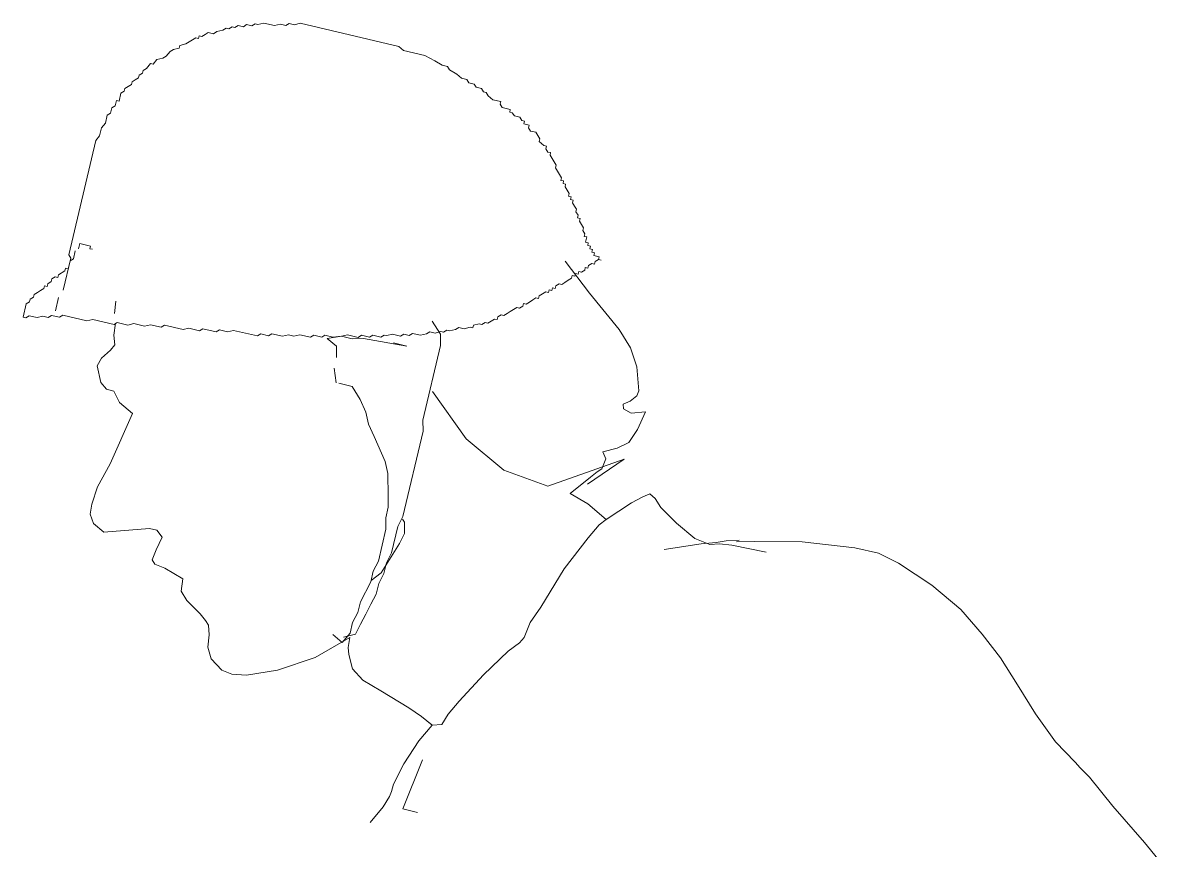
# Model space of a CAD drawing. Header units: millimetres. Extents: x -346728 to 1320345, y -537202 to -385966.
# Drawn here: x 1004233 to 1005127, y -522175 to -521535 of the extents above; entities that cross this region are included whole.
import ezdxf

# ---------------------------------------------------------------- set-up
doc = ezdxf.new("R2010")
doc.units = ezdxf.units.MM
doc.header["$LTSCALE"] = 100
doc.layers.add('5', color=5, linetype='Continuous', lineweight=15)

msp = doc.modelspace()

# ---------------------------------------------------------------- linework, layer by layer
at = {"layer": '5'}
for p, q in [((1004373.88, -521543.49, -1870.32), (1004376.42, -521541.92, -1870.32)), ((1004376.42, -521541.92, -1870.32), (1004380.54, -521542.89, -1870.32)), ((1004380.54, -521542.89, -1870.32), (1004383.09, -521541.32, -1870.32)), ((1004383.09, -521541.32, -1870.32), (1004387.7, -521540.23, -1870.32)), ((1004387.7, -521540.23, -1870.32), (1004390.25, -521538.66, -1870.32)), ((1004390.25, -521538.66, -1870.32), (1004392.31, -521539.15, -1870.32)), ((1004392.31, -521539.15, -1870.32), (1004394.85, -521537.57, -1870.32)), ((1004394.85, -521537.57, -1870.32), (1004396.91, -521538.06, -1870.32)), ((1004396.91, -521538.06, -1870.32), (1004399.46, -521536.49, -1870.32)), ((1004399.46, -521536.49, -1870.32), (1004403.58, -521537.46, -1870.32)), ((1004403.58, -521537.46, -1870.32), (1004406.13, -521535.89, -1870.32)), ((1004406.13, -521535.89, -1870.32), (1004410.25, -521536.86, -1870.32)), ((1004410.25, -521536.86, -1870.32), (1004412.8, -521535.29, -1870.32)), ((1004412.8, -521535.29, -1870.32), (1004414.86, -521535.78, -1870.32)), ((1004414.86, -521535.78, -1870.32), (1004419.47, -521534.69, -1870.32)), ((1004419.47, -521534.69, -1870.32), (1004427.71, -521536.64, -1870.32)), ((1004427.71, -521536.64, -1870.32), (1004432.32, -521535.55, -1870.32)), ((1004432.32, -521535.55, -1870.32), (1004436.44, -521536.53, -1870.32)), ((1004436.44, -521536.53, -1870.32), (1004438.99, -521534.96, -1870.32)), ((1004438.99, -521534.96, -1870.32), (1004443.11, -521535.93, -1870.32)), ((1004443.11, -521535.93, -1870.32), (1004447.71, -521534.84, -1870.32)), ((1004447.71, -521534.84, -1870.32), (1004523.96, -521552.85, -1870.32)), ((1004354.47, -521551.95, -1870.32), (1004359.08, -521550.86, -1870.32)), ((1004359.08, -521550.86, -1870.32), (1004361.63, -521549.29, -1870.32)), ((1004361.63, -521549.29, -1870.32), (1004364.17, -521547.72, -1870.32)), ((1004364.17, -521547.72, -1870.32), (1004366.72, -521546.14, -1870.32)), ((1004366.72, -521546.14, -1870.32), (1004368.78, -521546.63, -1870.32)), ((1004368.78, -521546.63, -1870.32), (1004369.27, -521544.57, -1870.32)), ((1004369.27, -521544.57, -1870.32), (1004371.33, -521545.06, -1870.32)), ((1004371.33, -521545.06, -1870.32), (1004373.88, -521543.49, -1870.32)), ((1004343.8, -521560.29, -1870.32), (1004346.83, -521556.66, -1870.32)), ((1004346.83, -521556.66, -1870.32), (1004349.38, -521555.09, -1870.32)), ((1004349.38, -521555.09, -1870.32), (1004353.99, -521554.01, -1870.32)), ((1004353.99, -521554.01, -1870.32), (1004354.47, -521551.95, -1870.32)), ((1004523.96, -521552.85, -1870.32), (1004527.59, -521555.89, -1870.32)), ((1004527.59, -521555.89, -1870.32), (1004544.08, -521559.78, -1870.32)), ((1004544.08, -521559.78, -1870.32), (1004551.84, -521563.78, -1870.32)), ((1004328.52, -521569.73, -1870.32), (1004331.55, -521566.1, -1870.32)), ((1004331.55, -521566.1, -1870.32), (1004333.61, -521566.58, -1870.32)), ((1004333.61, -521566.58, -1870.32), (1004336.64, -521562.95, -1870.32)), ((1004336.64, -521562.95, -1870.32), (1004341.25, -521561.87, -1870.32)), ((1004341.25, -521561.87, -1870.32), (1004343.8, -521560.29, -1870.32)), ((1004551.84, -521563.78, -1870.32), (1004557.53, -521567.3, -1870.32)), ((1004557.53, -521567.3, -1870.32), (1004561.65, -521568.28, -1870.32)), ((1004561.65, -521568.28, -1870.32), (1004563.23, -521570.82, -1870.32)), ((1004319.9, -521578.56, -1870.32), (1004322.45, -521576.99, -1870.32)), ((1004322.45, -521576.99, -1870.32), (1004322.94, -521574.93, -1870.32)), ((1004322.94, -521574.93, -1870.32), (1004325.48, -521573.36, -1870.32)), ((1004325.48, -521573.36, -1870.32), (1004325.97, -521571.3, -1870.32)), ((1004325.97, -521571.3, -1870.32), (1004328.52, -521569.73, -1870.32)), ((1004563.23, -521570.82, -1870.32), (1004568.92, -521574.34, -1870.32)), ((1004568.92, -521574.34, -1870.32), (1004572.56, -521577.37, -1870.32)), ((1004572.56, -521577.37, -1870.32), (1004576.68, -521578.35, -1870.32)), ((1004311.29, -521587.4, -1870.32), (1004311.78, -521585.34, -1870.32)), ((1004311.78, -521585.34, -1870.32), (1004314.32, -521583.76, -1870.32)), ((1004314.32, -521583.76, -1870.32), (1004316.87, -521582.19, -1870.32)), ((1004316.87, -521582.19, -1870.32), (1004317.36, -521580.13, -1870.32)), ((1004317.36, -521580.13, -1870.32), (1004319.9, -521578.56, -1870.32)), ((1004576.68, -521578.35, -1870.32), (1004578.25, -521580.89, -1870.32)), ((1004578.25, -521580.89, -1870.32), (1004582.38, -521581.87, -1870.32)), ((1004582.38, -521581.87, -1870.32), (1004583.95, -521584.41, -1870.32)), ((1004583.95, -521584.41, -1870.32), (1004588.07, -521585.39, -1870.32)), ((1004588.07, -521585.39, -1870.32), (1004589.65, -521587.93, -1870.32)), ((1004304.25, -521598.78, -1870.32), (1004305.22, -521594.66, -1870.32)), ((1004305.22, -521594.66, -1870.32), (1004307.28, -521595.14, -1870.32)), ((1004307.28, -521595.14, -1870.32), (1004308.74, -521588.97, -1870.32)), ((1004308.74, -521588.97, -1870.32), (1004311.29, -521587.4, -1870.32)), ((1004589.65, -521587.93, -1870.32), (1004591.71, -521588.42, -1870.32)), ((1004591.71, -521588.42, -1870.32), (1004593.28, -521590.96, -1870.32)), ((1004593.28, -521590.96, -1870.32), (1004596.92, -521594, -1870.32)), ((1004596.92, -521594, -1870.32), (1004603.1, -521595.46, -1870.32)), ((1004603.1, -521595.46, -1870.32), (1004602.61, -521597.52, -1870.32)), ((1004298.18, -521606.04, -1870.32), (1004300.73, -521604.47, -1870.32)), ((1004300.73, -521604.47, -1870.32), (1004301.7, -521600.35, -1870.32)), ((1004301.7, -521600.35, -1870.32), (1004304.25, -521598.78, -1870.32)), ((1004602.61, -521597.52, -1870.32), (1004604.19, -521600.06, -1870.32)), ((1004604.19, -521600.06, -1870.32), (1004610.37, -521601.52, -1870.32)), ((1004610.37, -521601.52, -1870.32), (1004609.88, -521603.58, -1870.32)), ((1004609.88, -521603.58, -1870.32), (1004611.94, -521604.07, -1870.32)), ((1004611.94, -521604.07, -1870.32), (1004613.52, -521606.61, -1870.32)), ((1004293.69, -521615.84, -1870.32), (1004296.72, -521612.21, -1870.32)), ((1004296.72, -521612.21, -1870.32), (1004298.18, -521606.04, -1870.32)), ((1004613.52, -521606.61, -1870.32), (1004617.64, -521607.59, -1870.32)), ((1004617.64, -521607.59, -1870.32), (1004619.21, -521610.13, -1870.32)), ((1004619.21, -521610.13, -1870.32), (1004621.27, -521610.62, -1870.32)), ((1004621.27, -521610.62, -1870.32), (1004620.79, -521612.68, -1870.32)), ((1004620.79, -521612.68, -1870.32), (1004624.91, -521613.65, -1870.32)), ((1004624.91, -521613.65, -1870.32), (1004624.42, -521615.71, -1870.32)), ((1004289.2, -521625.65, -1870.32), (1004292.23, -521622.02, -1870.32)), ((1004292.23, -521622.02, -1870.32), (1004293.69, -521615.84, -1870.32)), ((1004624.42, -521615.71, -1870.32), (1004626, -521618.26, -1870.32)), ((1004626, -521618.26, -1870.32), (1004630.12, -521619.23, -1870.32)), ((1004630.12, -521619.23, -1870.32), (1004631.69, -521621.77, -1870.32)), ((1004631.69, -521621.77, -1870.32), (1004633.27, -521624.32, -1870.32)), ((1004268.29, -521714.18, -1870.32), (1004289.2, -521625.65, -1870.32)), ((1004633.27, -521624.32, -1870.32), (1004632.78, -521626.38, -1870.32)), ((1004632.78, -521626.38, -1870.32), (1004636.41, -521629.41, -1870.32)), ((1004636.41, -521629.41, -1870.32), (1004638.48, -521629.9, -1870.32)), ((1004638.48, -521629.9, -1870.32), (1004637.99, -521631.96, -1870.32)), ((1004637.99, -521631.96, -1870.32), (1004639.56, -521634.5, -1870.32)), ((1004639.56, -521634.5, -1870.32), (1004641.62, -521634.99, -1870.32)), ((1004641.62, -521634.99, -1870.32), (1004641.14, -521637.05, -1870.32)), ((1004641.14, -521637.05, -1870.32), (1004642.71, -521639.59, -1870.32)), ((1004642.71, -521639.59, -1870.32), (1004644.29, -521642.14, -1870.32)), ((1004644.29, -521642.14, -1870.32), (1004645.86, -521644.69, -1870.32)), ((1004645.86, -521644.69, -1870.32), (1004645.37, -521646.74, -1870.32)), ((1004645.37, -521646.74, -1870.32), (1004646.95, -521649.29, -1870.32)), ((1004646.95, -521649.29, -1870.32), (1004650.1, -521654.38, -1870.32)), ((1004650.1, -521654.38, -1870.32), (1004649.61, -521656.44, -1870.32)), ((1004649.61, -521656.44, -1870.32), (1004651.67, -521656.93, -1870.32)), ((1004651.67, -521656.93, -1870.32), (1004651.19, -521658.99, -1870.32)), ((1004651.19, -521658.99, -1870.32), (1004653.25, -521659.47, -1870.32)), ((1004653.25, -521659.47, -1870.32), (1004652.76, -521661.53, -1870.32)), ((1004652.76, -521661.53, -1870.32), (1004654.33, -521664.08, -1870.32)), ((1004654.33, -521664.08, -1870.32), (1004655.91, -521666.62, -1870.32)), ((1004655.91, -521666.62, -1870.32), (1004655.42, -521668.68, -1870.32)), ((1004655.42, -521668.68, -1870.32), (1004657.48, -521669.17, -1870.32)), ((1004657.48, -521669.17, -1870.32), (1004657, -521671.23, -1870.32)), ((1004657, -521671.23, -1870.32), (1004659.06, -521671.71, -1870.32)), ((1004659.06, -521671.71, -1870.32), (1004658.57, -521673.77, -1870.32)), ((1004658.57, -521673.77, -1870.32), (1004660.15, -521676.32, -1870.32)), ((1004660.15, -521676.32, -1870.32), (1004661.72, -521678.86, -1870.32)), ((1004661.72, -521678.86, -1870.32), (1004661.23, -521680.92, -1870.32)), ((1004661.23, -521680.92, -1870.32), (1004662.81, -521683.47, -1870.32)), ((1004662.81, -521683.47, -1870.32), (1004662.32, -521685.53, -1870.32)), ((1004662.32, -521685.53, -1870.32), (1004664.38, -521686.01, -1870.32)), ((1004664.38, -521686.01, -1870.32), (1004663.9, -521688.07, -1870.32)), ((1004663.9, -521688.07, -1870.32), (1004665.47, -521690.62, -1870.32)), ((1004665.47, -521690.62, -1870.32), (1004667.04, -521693.16, -1870.32)), ((1004667.04, -521693.16, -1870.32), (1004666.56, -521695.22, -1870.32)), ((1004666.56, -521695.22, -1870.32), (1004668.13, -521697.77, -1870.32)), ((1004668.13, -521697.77, -1870.32), (1004667.65, -521699.83, -1870.32)), ((1004667.65, -521699.83, -1870.32), (1004669.71, -521700.31, -1870.32)), ((1004669.71, -521700.31, -1870.32), (1004668.73, -521704.43, -1870.32)), ((1004271.92, -521717.22, -1870.32), (1004273.38, -521711.04, -1870.32)), ((1004275.93, -521709.47, -1870.32), (1004276.9, -521705.35, -1870.32)), ((1004276.9, -521705.35, -1870.32), (1004285.14, -521707.3, -1870.32)), ((1004285.14, -521707.3, -1870.32), (1004284.66, -521709.36, -1870.32)), ((1004284.66, -521709.36, -1870.32), (1004286.72, -521709.84, -1870.32)), ((1004668.73, -521704.43, -1870.32), (1004670.8, -521704.92, -1870.32)), ((1004670.8, -521704.92, -1870.32), (1004670.31, -521706.98, -1870.32)), ((1004670.31, -521706.98, -1870.32), (1004672.37, -521707.46, -1870.32)), ((1004672.37, -521707.46, -1870.32), (1004671.88, -521709.52, -1870.32)), ((1004671.88, -521709.52, -1870.32), (1004673.94, -521710.01, -1870.32)), ((1004673.94, -521710.01, -1870.32), (1004673.46, -521712.07, -1870.32)), ((1004673.46, -521712.07, -1870.32), (1004675.52, -521712.56, -1870.32)), ((1004264.03, -521741.44, -1870.32), (1004269.86, -521716.73, -1870.32)), ((1004267.92, -521724.97, -1870.32), (1004269.38, -521718.79, -1870.32)), ((1004269.86, -521716.73, -1870.32), (1004268.29, -521714.18, -1870.32)), ((1004269.38, -521718.79, -1870.32), (1004271.92, -521717.22, -1870.32)), ((1004671.84, -521743.81, -1870.32), (1004652.91, -521719.14, -1870.32)), ((1004673.57, -521720.79, -1870.32), (1004671.03, -521722.36, -1870.32)), ((1004675.63, -521721.28, -1870.32), (1004673.57, -521720.79, -1870.32)), ((1004675.52, -521712.56, -1870.32), (1004675.03, -521714.61, -1870.32)), ((1004675.03, -521714.61, -1870.32), (1004679.15, -521715.59, -1870.32)), ((1004676.12, -521719.22, -1870.32), (1004675.63, -521721.28, -1870.32)), ((1004678.67, -521717.65, -1870.32), (1004676.12, -521719.22, -1870.32)), ((1004679.15, -521715.59, -1870.32), (1004678.67, -521717.65, -1870.32)), ((1004680.73, -521718.13, -1870.32), (1004678.67, -521717.65, -1870.32)), ((1004678.67, -521717.65, -1870.32), (1004680.73, -521718.13, -1870.32)), ((1004259.79, -521731.74, -1870.32), (1004260.28, -521729.68, -1870.32)), ((1004260.28, -521729.68, -1870.32), (1004265.37, -521726.54, -1870.32)), ((1004265.37, -521726.54, -1870.32), (1004265.86, -521724.48, -1870.32)), ((1004265.86, -521724.48, -1870.32), (1004267.92, -521724.97, -1870.32)), ((1004660.84, -521728.65, -1870.32), (1004660.35, -521730.71, -1870.32)), ((1004662.9, -521729.14, -1870.32), (1004660.84, -521728.65, -1870.32)), ((1004663.39, -521727.08, -1870.32), (1004662.9, -521729.14, -1870.32)), ((1004665.45, -521727.57, -1870.32), (1004663.39, -521727.08, -1870.32)), ((1004667.99, -521725.99, -1870.32), (1004665.45, -521727.57, -1870.32)), ((1004668.48, -521723.93, -1870.32), (1004667.99, -521725.99, -1870.32)), ((1004670.54, -521724.42, -1870.32), (1004668.48, -521723.93, -1870.32)), ((1004671.03, -521722.36, -1870.32), (1004670.54, -521724.42, -1870.32)), ((1004249.11, -521740.09, -1870.32), (1004249.6, -521738.03, -1870.32)), ((1004249.6, -521738.03, -1870.32), (1004251.66, -521738.52, -1870.32)), ((1004251.66, -521738.52, -1870.32), (1004252.15, -521736.46, -1870.32)), ((1004252.15, -521736.46, -1870.32), (1004254.7, -521734.88, -1870.32)), ((1004254.7, -521734.88, -1870.32), (1004255.18, -521732.83, -1870.32)), ((1004255.18, -521732.83, -1870.32), (1004257.73, -521731.25, -1870.32)), ((1004257.73, -521731.25, -1870.32), (1004259.79, -521731.74, -1870.32)), ((1004645.56, -521738.08, -1870.32), (1004645.07, -521740.14, -1870.32)), ((1004648.1, -521736.51, -1870.32), (1004645.56, -521738.08, -1870.32)), ((1004650.16, -521737, -1870.32), (1004648.1, -521736.51, -1870.32)), ((1004652.71, -521735.43, -1870.32), (1004650.16, -521737, -1870.32)), ((1004655.26, -521733.85, -1870.32), (1004652.71, -521735.43, -1870.32)), ((1004657.8, -521732.28, -1870.32), (1004655.26, -521733.85, -1870.32)), ((1004658.29, -521730.22, -1870.32), (1004657.8, -521732.28, -1870.32)), ((1004660.35, -521730.71, -1870.32), (1004658.29, -521730.22, -1870.32)), ((1004238.44, -521748.44, -1870.32), (1004240.99, -521746.86, -1870.32)), ((1004240.99, -521746.86, -1870.32), (1004241.47, -521744.8, -1870.32)), ((1004241.47, -521744.8, -1870.32), (1004244.02, -521743.23, -1870.32)), ((1004244.02, -521743.23, -1870.32), (1004246.57, -521741.66, -1870.32)), ((1004246.57, -521741.66, -1870.32), (1004249.11, -521740.09, -1870.32)), ((1004258.07, -521757.42, -1870.32), (1004260.51, -521747.13, -1870.32)), ((1004630.27, -521747.52, -1870.32), (1004627.73, -521749.09, -1870.32)), ((1004632.34, -521748, -1870.32), (1004630.27, -521747.52, -1870.32)), ((1004632.82, -521745.94, -1870.32), (1004632.34, -521748, -1870.32)), ((1004637.92, -521742.8, -1870.32), (1004632.82, -521745.94, -1870.32)), ((1004639.98, -521743.29, -1870.32), (1004637.92, -521742.8, -1870.32)), ((1004640.46, -521741.23, -1870.32), (1004639.98, -521743.29, -1870.32)), ((1004642.52, -521741.72, -1870.32), (1004640.46, -521741.23, -1870.32)), ((1004643.01, -521739.66, -1870.32), (1004642.52, -521741.72, -1870.32)), ((1004645.07, -521740.14, -1870.32), (1004643.01, -521739.66, -1870.32)), ((1004694.8, -521771.89, -1870.32), (1004671.84, -521743.81, -1870.32)), ((1004232.98, -521762.36, -1870.32), (1004235.41, -521752.07, -1870.32)), ((1004235.41, -521752.07, -1870.32), (1004237.95, -521750.49, -1870.32)), ((1004237.95, -521750.49, -1870.32), (1004238.44, -521748.44, -1870.32)), ((1004304.91, -521750.06, -1870.32), (1004303.83, -521759.53, -1870.32)), ((1004612.93, -521756.46, -1870.32), (1004610.38, -521758.04, -1870.32)), ((1004615.48, -521754.89, -1870.32), (1004612.93, -521756.46, -1870.32)), ((1004617.54, -521755.38, -1870.32), (1004615.48, -521754.89, -1870.32)), ((1004620.09, -521753.81, -1870.32), (1004617.54, -521755.38, -1870.32)), ((1004620.57, -521751.75, -1870.32), (1004620.09, -521753.81, -1870.32)), ((1004622.63, -521752.23, -1870.32), (1004620.57, -521751.75, -1870.32)), ((1004625.18, -521750.66, -1870.32), (1004622.63, -521752.23, -1870.32)), ((1004627.73, -521749.09, -1870.32), (1004625.18, -521750.66, -1870.32)), ((1004235.04, -521762.85, -1870.32), (1004232.98, -521762.36, -1870.32)), ((1004237.58, -521761.28, -1870.32), (1004235.04, -521762.85, -1870.32)), ((1004243.77, -521762.74, -1870.32), (1004237.58, -521761.28, -1870.32)), ((1004248.37, -521761.65, -1870.32), (1004243.77, -521762.74, -1870.32)), ((1004252.49, -521762.62, -1870.32), (1004248.37, -521761.65, -1870.32)), ((1004255.04, -521761.05, -1870.32), (1004252.49, -521762.62, -1870.32)), ((1004261.22, -521762.51, -1870.32), (1004255.04, -521761.05, -1870.32)), ((1004263.77, -521760.94, -1870.32), (1004261.22, -521762.51, -1870.32)), ((1004282.32, -521765.32, -1870.32), (1004263.77, -521760.94, -1870.32)), ((1004286.92, -521764.24, -1870.32), (1004282.32, -521765.32, -1870.32)), ((1004303.41, -521768.13, -1870.32), (1004286.92, -521764.24, -1870.32)), ((1004549.88, -521765.48, -1870.32), (1004556.18, -521775.66, -1870.32)), ((1004595.59, -521765.41, -1870.32), (1004593.04, -521766.98, -1870.32)), ((1004598.14, -521763.84, -1870.32), (1004595.59, -521765.41, -1870.32)), ((1004600.2, -521764.32, -1870.32), (1004598.14, -521763.84, -1870.32)), ((1004600.68, -521762.26, -1870.32), (1004600.2, -521764.32, -1870.32)), ((1004603.23, -521760.69, -1870.32), (1004600.68, -521762.26, -1870.32)), ((1004605.29, -521761.18, -1870.32), (1004603.23, -521760.69, -1870.32)), ((1004607.84, -521759.61, -1870.32), (1004605.29, -521761.18, -1870.32)), ((1004610.38, -521758.04, -1870.32), (1004607.84, -521759.61, -1870.32)), ((1004304.45, -521766.98, -1870.32), (1004303.36, -521776.44, -1870.32)), ((1004305.96, -521766.56, -1870.32), (1004303.41, -521768.13, -1870.32)), ((1004314.2, -521768.5, -1870.32), (1004305.96, -521766.56, -1870.32)), ((1004318.81, -521767.42, -1870.32), (1004314.2, -521768.5, -1870.32)), ((1004327.05, -521769.37, -1870.32), (1004318.81, -521767.42, -1870.32)), ((1004331.66, -521768.28, -1870.32), (1004327.05, -521769.37, -1870.32)), ((1004339.9, -521770.23, -1870.32), (1004331.66, -521768.28, -1870.32)), ((1004342.45, -521768.65, -1870.32), (1004339.9, -521770.23, -1870.32)), ((1004356.87, -521772.06, -1870.32), (1004342.45, -521768.65, -1870.32)), ((1004361.48, -521770.98, -1870.32), (1004356.87, -521772.06, -1870.32)), ((1004369.72, -521772.92, -1870.32), (1004361.48, -521770.98, -1870.32)), ((1004372.27, -521771.35, -1870.32), (1004369.72, -521772.92, -1870.32)), ((1004382.57, -521773.79, -1870.32), (1004372.27, -521771.35, -1870.32)), ((1004385.12, -521772.21, -1870.32), (1004382.57, -521773.79, -1870.32)), ((1004391.3, -521773.67, -1870.32), (1004385.12, -521772.21, -1870.32)), ((1004395.91, -521772.59, -1870.32), (1004391.3, -521773.67, -1870.32)), ((1004414.46, -521776.97, -1870.32), (1004395.91, -521772.59, -1870.32)), ((1004547.94, -521773.72, -1870.32), (1004545.39, -521775.29, -1870.32)), ((1004552.06, -521774.69, -1870.32), (1004547.94, -521773.72, -1870.32)), ((1004556.67, -521773.61, -1870.32), (1004552.06, -521774.69, -1870.32)), ((1004558.73, -521774.09, -1870.32), (1004556.67, -521773.61, -1870.32)), ((1004561.27, -521772.52, -1870.32), (1004558.73, -521774.09, -1870.32)), ((1004563.34, -521773.01, -1870.32), (1004561.27, -521772.52, -1870.32)), ((1004567.94, -521771.92, -1870.32), (1004563.34, -521773.01, -1870.32)), ((1004570.49, -521770.35, -1870.32), (1004567.94, -521771.92, -1870.32)), ((1004574.61, -521771.32, -1870.32), (1004570.49, -521770.35, -1870.32)), ((1004579.22, -521770.24, -1870.32), (1004574.61, -521771.32, -1870.32)), ((1004581.28, -521770.72, -1870.32), (1004579.22, -521770.24, -1870.32)), ((1004581.77, -521768.67, -1870.32), (1004581.28, -521770.72, -1870.32)), ((1004586.37, -521767.58, -1870.32), (1004581.77, -521768.67, -1870.32)), ((1004588.43, -521768.07, -1870.32), (1004586.37, -521767.58, -1870.32)), ((1004590.98, -521766.49, -1870.32), (1004588.43, -521768.07, -1870.32)), ((1004593.04, -521766.98, -1870.32), (1004590.98, -521766.49, -1870.32)), ((1004703.5, -521786.16, -1870.32), (1004694.8, -521771.89, -1870.32)), ((1004303.36, -521776.44, -1870.32), (1004303.99, -521783.89, -1870.32)), ((1004417, -521775.4, -1870.32), (1004414.46, -521776.97, -1870.32)), ((1004423.18, -521776.86, -1870.32), (1004417, -521775.4, -1870.32)), ((1004425.73, -521775.28, -1870.32), (1004423.18, -521776.86, -1870.32)), ((1004433.97, -521777.23, -1870.32), (1004425.73, -521775.28, -1870.32)), ((1004438.58, -521776.15, -1870.32), (1004433.97, -521777.23, -1870.32)), ((1004442.7, -521777.12, -1870.32), (1004438.58, -521776.15, -1870.32)), ((1004447.31, -521776.03, -1870.32), (1004442.7, -521777.12, -1870.32)), ((1004455.55, -521777.98, -1870.32), (1004447.31, -521776.03, -1870.32)), ((1004458.1, -521776.41, -1870.32), (1004455.55, -521777.98, -1870.32)), ((1004464.28, -521777.87, -1870.32), (1004458.1, -521776.41, -1870.32)), ((1004466.83, -521776.3, -1870.32), (1004464.28, -521777.87, -1870.32)), ((1004473.01, -521777.76, -1870.32), (1004466.83, -521776.3, -1870.32)), ((1004468.4, -521778.84, -1870.32), (1004479.68, -521777.16, -1870.32)), ((1004475.67, -521784.91, -1870.32), (1004468.4, -521778.84, -1870.32)), ((1004479.68, -521777.16, -1870.32), (1004473.01, -521777.76, -1870.32)), ((1004484.29, -521776.07, -1870.32), (1004479.68, -521777.16, -1870.32)), ((1004479.68, -521777.16, -1870.32), (1004487.92, -521779.11, -1870.32)), ((1004492.53, -521778.02, -1870.32), (1004484.29, -521776.07, -1870.32)), ((1004487.92, -521779.11, -1870.32), (1004496.65, -521778.99, -1870.32)), ((1004495.08, -521776.45, -1870.32), (1004492.53, -521778.02, -1870.32)), ((1004501.26, -521777.91, -1870.32), (1004495.08, -521776.45, -1870.32)), ((1004496.65, -521778.99, -1870.32), (1004530.11, -521784.72, -1870.32)), ((1004503.81, -521776.34, -1870.32), (1004501.26, -521777.91, -1870.32)), ((1004509.99, -521777.8, -1870.32), (1004503.81, -521776.34, -1870.32)), ((1004512.54, -521776.22, -1870.32), (1004509.99, -521777.8, -1870.32)), ((1004514.6, -521776.71, -1870.32), (1004512.54, -521776.22, -1870.32)), ((1004519.2, -521775.63, -1870.32), (1004514.6, -521776.71, -1870.32)), ((1004525.39, -521777.09, -1870.32), (1004519.2, -521775.63, -1870.32)), ((1004530.11, -521784.72, -1870.32), (1004519.81, -521782.29, -1870.32)), ((1004527.93, -521775.51, -1870.32), (1004525.39, -521777.09, -1870.32)), ((1004532.05, -521776.49, -1870.32), (1004527.93, -521775.51, -1870.32)), ((1004534.6, -521774.91, -1870.32), (1004532.05, -521776.49, -1870.32)), ((1004540.78, -521776.38, -1870.32), (1004534.6, -521774.91, -1870.32)), ((1004545.39, -521775.29, -1870.32), (1004540.78, -521776.38, -1870.32)), ((1004556.18, -521775.66, -1870.32), (1004556.3, -521784.39, -1870.32)), ((1004300.57, -521787.92, -1870.32), (1004293.59, -521794.13, -1870.32)), ((1004303.99, -521783.89, -1870.32), (1004300.57, -521787.92, -1870.32)), ((1004475.79, -521793.63, -1870.32), (1004475.67, -521784.91, -1870.32)), ((1004556.3, -521784.39, -1870.32), (1004542.68, -521842.04, -1870.32)), ((1004708.46, -521800.75, -1870.32), (1004703.5, -521786.16, -1870.32)), ((1004293.59, -521794.13, -1870.32), (1004290.33, -521800.02, -1870.32)), ((1004290.33, -521800.02, -1870.32), (1004293.28, -521812.9, -1870.32)), ((1004710.02, -521819.36, -1870.32), (1004708.46, -521800.75, -1870.32)), ((1004475.53, -521813.13, -1870.32), (1004473.84, -521801.87, -1870.32)), ((1004293.28, -521812.9, -1870.32), (1004297.47, -521818.18, -1870.32)), ((1004297.47, -521818.18, -1870.32), (1004303.21, -521819.57, -1870.32)), ((1004303.21, -521819.57, -1870.32), (1004307.71, -521828.57, -1870.32)), ((1004477.59, -521813.62, -1870.32), (1004487.9, -521816.05, -1870.32)), ((1004487.9, -521816.05, -1870.32), (1004494.2, -521826.24, -1870.32)), ((1004708.46, -521823.24, -1870.32), (1004710.02, -521819.36, -1870.32)), ((1004307.71, -521828.57, -1870.32), (1004317.8, -521837.1, -1870.32)), ((1004494.2, -521826.24, -1870.32), (1004498.43, -521835.93, -1870.32)), ((1004550.09, -521819.87, -1870.32), (1004576.25, -521856.49, -1870.32)), ((1004697.76, -521829.76, -1870.32), (1004703.19, -521827.43, -1870.32)), ((1004703.19, -521827.43, -1870.32), (1004708.46, -521823.24, -1870.32)), ((1004317.8, -521837.1, -1870.32), (1004300.43, -521876.05, -1870.32)), ((1004498.43, -521835.93, -1870.32), (1004500.61, -521845.14, -1870.32)), ((1004698.07, -521833.48, -1870.32), (1004697.76, -521829.76, -1870.32)), ((1004703.97, -521836.74, -1870.32), (1004698.07, -521833.48, -1870.32)), ((1004715.14, -521835.81, -1870.32), (1004703.97, -521836.74, -1870.32)), ((1004708.78, -521849.46, -1870.32), (1004715.14, -521835.81, -1870.32)), ((1004500.61, -521845.14, -1870.32), (1004504.85, -521854.84, -1870.32)), ((1004542.68, -521842.04, -1870.32), (1004542.79, -521850.76, -1870.32)), ((1004504.85, -521854.84, -1870.32), (1004513.32, -521874.23, -1870.32)), ((1004542.79, -521850.76, -1870.32), (1004527.23, -521916.64, -1870.32)), ((1004702.11, -521859.39, -1870.32), (1004708.78, -521849.46, -1870.32)), ((1004576.25, -521856.49, -1870.32), (1004605.33, -521880.75, -1870.32)), ((1004682.1, -521866.69, -1870.32), (1004693.11, -521863.89, -1870.32)), ((1004693.11, -521863.89, -1870.32), (1004702.11, -521859.39, -1870.32)), ((1004639.39, -521893.14, -1870.32), (1004698.69, -521872.36, -1870.32)), ((1004698.69, -521872.36, -1870.32), (1004670.19, -521891.72, -1870.32)), ((1004681.32, -521879.88, -1870.32), (1004684.42, -521872.12, -1870.32)), ((1004684.42, -521872.12, -1870.32), (1004682.1, -521866.69, -1870.32)), ((1004300.43, -521876.05, -1870.32), (1004290.66, -521893.74, -1870.32)), ((1004513.32, -521874.23, -1870.32), (1004515.49, -521883.44, -1870.32)), ((1004605.33, -521880.75, -1870.32), (1004639.39, -521893.14, -1870.32)), ((1004672.48, -521886.24, -1870.32), (1004677.75, -521882.05, -1870.32)), ((1004677.75, -521882.05, -1870.32), (1004681.32, -521879.88, -1870.32)), ((1004515.49, -521883.44, -1870.32), (1004515.73, -521900.88, -1870.32)), ((1004656.65, -521898.81, -1870.32), (1004672.48, -521886.24, -1870.32)), ((1004290.66, -521893.74, -1870.32), (1004286.16, -521907.23, -1870.32)), ((1004670.46, -521907.03, -1870.32), (1004656.65, -521898.81, -1870.32)), ((1004718.56, -521899.26, -1870.32), (1004713.13, -521901.59, -1870.32)), ((1004722.59, -521902.68, -1870.32), (1004718.56, -521899.26, -1870.32)), ((1004286.16, -521907.23, -1870.32), (1004284.92, -521914.84, -1870.32)), ((1004515.73, -521900.88, -1870.32), (1004515.84, -521909.6, -1870.32)), ((1004684.58, -521918.97, -1870.32), (1004670.46, -521907.03, -1870.32)), ((1004704.13, -521906.09, -1870.32), (1004684.58, -521918.97, -1870.32)), ((1004713.13, -521901.59, -1870.32), (1004704.13, -521906.09, -1870.32)), ((1004726.94, -521909.81, -1870.32), (1004722.59, -521902.68, -1870.32)), ((1004284.92, -521914.84, -1870.32), (1004287.4, -521922.13, -1870.32)), ((1004515.84, -521909.6, -1870.32), (1004513.9, -521917.84, -1870.32)), ((1004513.9, -521917.84, -1870.32), (1004514.01, -521926.56, -1870.32)), ((1004527.23, -521916.64, -1870.32), (1004523.23, -521924.39, -1870.32)), ((1004739.2, -521921.91, -1870.32), (1004726.94, -521909.81, -1870.32)), ((1004287.4, -521922.13, -1870.32), (1004295.47, -521928.95, -1870.32)), ((1004295.47, -521928.95, -1870.32), (1004330.84, -521926, -1870.32)), ((1004330.84, -521926, -1870.32), (1004336.59, -521927.4, -1870.32)), ((1004514.01, -521926.56, -1870.32), (1004508.18, -521951.27, -1870.32)), ((1004523.23, -521924.39, -1870.32), (1004518.36, -521944.98, -1870.32)), ((1004528.32, -521921.25, -1870.32), (1004526.75, -521918.7, -1870.32)), ((1004528.44, -521929.97, -1870.32), (1004528.32, -521921.25, -1870.32)), ((1004679.31, -521923.16, -1870.32), (1004670.78, -521933.25, -1870.32)), ((1004670.78, -521933.25, -1870.32), (1004679.31, -521923.16, -1870.32)), ((1004684.58, -521918.97, -1870.32), (1004679.31, -521923.16, -1870.32)), ((1004679.31, -521923.16, -1870.32), (1004684.58, -521918.97, -1870.32)), ((1004753.32, -521933.86, -1870.32), (1004739.2, -521921.91, -1870.32)), ((1004340.78, -521932.67, -1870.32), (1004335.97, -521942.45, -1870.32)), ((1004336.59, -521927.4, -1870.32), (1004340.78, -521932.67, -1870.32)), ((1004524.43, -521937.72, -1870.32), (1004528.44, -521929.97, -1870.32)), ((1004670.78, -521933.25, -1870.32), (1004652.16, -521957.3, -1870.32)), ((1004652.16, -521957.3, -1870.32), (1004670.78, -521933.25, -1870.32)), ((1004764.95, -521938.51, -1870.32), (1004753.32, -521933.86, -1870.32)), ((1004777.54, -521935.47, -1870.32), (1004769.94, -521936.76, -1870.32)), ((1004787.59, -521935.15, -1870.32), (1004777.54, -521935.47, -1870.32)), ((1004335.97, -521942.45, -1870.32), (1004332.86, -521950.2, -1870.32)), ((1004510.35, -521960.48, -1870.32), (1004524.43, -521937.72, -1870.32)), ((1004758.17, -521937.82, -1870.32), (1004729.5, -521942.21, -1870.32)), ((1004769.94, -521936.76, -1870.32), (1004758.17, -521937.82, -1870.32)), ((1004772.4, -521937.89, -1870.32), (1004764.95, -521938.51, -1870.32)), ((1004781.87, -521938.97, -1870.32), (1004772.4, -521937.89, -1870.32)), ((1004808.55, -521944.25, -1870.32), (1004781.87, -521938.97, -1870.32)), ((1004799.76, -521936.16, -1870.32), (1004785.53, -521936.26, -1870.32)), ((1004836.56, -521936.38, -1870.32), (1004799.76, -521936.16, -1870.32)), ((1004877.32, -521940.98, -1870.32), (1004836.56, -521936.38, -1870.32)), ((1004895.5, -521945.26, -1870.32), (1004877.32, -521940.98, -1870.32)), ((1004332.86, -521950.2, -1870.32), (1004335.04, -521953.77, -1870.32)), ((1004335.04, -521953.77, -1870.32), (1004342.8, -521956.87, -1870.32)), ((1004508.18, -521951.27, -1870.32), (1004504.17, -521959.02, -1870.32)), ((1004514.36, -521952.73, -1870.32), (1004512.41, -521960.96, -1870.32)), ((1004518.36, -521944.98, -1870.32), (1004514.36, -521952.73, -1870.32)), ((1004911.01, -521952.76, -1870.32), (1004895.5, -521945.26, -1870.32)), ((1004936.9, -521969.98, -1870.32), (1004911.01, -521952.76, -1870.32)), ((1004342.8, -521956.87, -1870.32), (1004356.6, -521965.1, -1870.32)), ((1004504.17, -521959.02, -1870.32), (1004502.22, -521967.25, -1870.32)), ((1004502.47, -521966.22, -1870.32), (1004510.35, -521960.48, -1870.32)), ((1004512.41, -521960.96, -1870.32), (1004508.41, -521968.71, -1870.32)), ((1004652.16, -521957.3, -1870.32), (1004634.01, -521986.93, -1870.32)), ((1004634.01, -521986.93, -1870.32), (1004652.16, -521957.3, -1870.32)), ((1004356.6, -521965.1, -1870.32), (1004355.52, -521974.56, -1870.32)), ((1004502.22, -521967.25, -1870.32), (1004494.21, -521982.75, -1870.32)), ((1004508.41, -521968.71, -1870.32), (1004506.46, -521976.95, -1870.32)), ((1004959.36, -521988.71, -1870.32), (1004936.9, -521969.98, -1870.32)), ((1004355.52, -521974.56, -1870.32), (1004359.87, -521981.7, -1870.32)), ((1004506.46, -521976.95, -1870.32), (1004502.46, -521984.7, -1870.32)), ((1004359.87, -521981.7, -1870.32), (1004370.11, -521992.09, -1870.32)), ((1004494.21, -521982.75, -1870.32), (1004492.27, -521990.99, -1870.32)), ((1004502.46, -521984.7, -1870.32), (1004498.45, -521992.45, -1870.32)), ((1004634.01, -521986.93, -1870.32), (1004625.64, -521998.88, -1870.32)), ((1004625.64, -521998.88, -1870.32), (1004634.01, -521986.93, -1870.32)), ((1004975.94, -522007.96, -1870.32), (1004959.36, -521988.71, -1870.32)), ((1004370.11, -521992.09, -1870.32), (1004374.3, -521997.36, -1870.32)), ((1004374.3, -521997.36, -1870.32), (1004376.47, -522000.93, -1870.32)), ((1004492.27, -521990.99, -1870.32), (1004488.26, -521998.73, -1870.32)), ((1004498.45, -521992.45, -1870.32), (1004494.44, -522000.19, -1870.32)), ((1004376.47, -522000.93, -1870.32), (1004377.09, -522008.38, -1870.32)), ((1004486.32, -522006.97, -1870.32), (1004480.25, -522014.23, -1870.32)), ((1004488.26, -521998.73, -1870.32), (1004486.32, -522006.97, -1870.32)), ((1004494.44, -522000.19, -1870.32), (1004490.44, -522007.94, -1870.32)), ((1004625.64, -521998.88, -1870.32), (1004620.99, -522010.52, -1870.32)), ((1004620.99, -522010.52, -1870.32), (1004625.64, -521998.88, -1870.32)), ((1004377.09, -522008.38, -1870.32), (1004376.01, -522017.84, -1870.32)), ((1004459.17, -522025.9, -1870.32), (1004486.01, -522010.54, -1870.32)), ((1004480.25, -522014.23, -1870.32), (1004472.98, -522008.17, -1870.32)), ((1004490.44, -522007.94, -1870.32), (1004481.22, -522010.11, -1870.32)), ((1004486.01, -522010.54, -1870.32), (1004484.77, -522018.14, -1870.32)), ((1004617.57, -522014.55, -1870.32), (1004608.73, -522020.92, -1870.32)), ((1004608.73, -522020.92, -1870.32), (1004617.57, -522014.55, -1870.32)), ((1004620.99, -522010.52, -1870.32), (1004617.57, -522014.55, -1870.32)), ((1004617.57, -522014.55, -1870.32), (1004620.99, -522010.52, -1870.32)), ((1004990.06, -522026.26, -1870.32), (1004975.94, -522007.96, -1870.32)), ((1004376.01, -522017.84, -1870.32), (1004378.64, -522027, -1870.32)), ((1004484.77, -522018.14, -1870.32), (1004485.23, -522023.72, -1870.32)), ((1004485.23, -522023.72, -1870.32), (1004488.03, -522034.74, -1870.32)), ((1004608.73, -522020.92, -1870.32), (1004589.65, -522039.38, -1870.32)), ((1004589.65, -522039.38, -1870.32), (1004608.73, -522020.92, -1870.32)), ((1004378.64, -522027, -1870.32), (1004386.87, -522035.68, -1870.32)), ((1004430, -522035.83, -1870.32), (1004459.17, -522025.9, -1870.32)), ((1005003.21, -522047.01, -1870.32), (1004990.06, -522026.26, -1870.32)), ((1004386.87, -522035.68, -1870.32), (1004394.63, -522038.79, -1870.32)), ((1004394.63, -522038.79, -1870.32), (1004405.95, -522039.72, -1870.32)), ((1004405.95, -522039.72, -1870.32), (1004430, -522035.83, -1870.32)), ((1004488.03, -522034.74, -1870.32), (1004496.25, -522043.43, -1870.32)), ((1004589.65, -522039.38, -1870.32), (1004570.72, -522059.71, -1870.32)), ((1004570.72, -522059.71, -1870.32), (1004589.65, -522039.38, -1870.32)), ((1004496.25, -522043.43, -1870.32), (1004510.06, -522051.65, -1870.32)), ((1004510.06, -522051.65, -1870.32), (1004531.78, -522064.83, -1870.32)), ((1005017.12, -522069.48, -1870.32), (1005003.21, -522047.01, -1870.32)), ((1004570.72, -522059.71, -1870.32), (1004562.19, -522069.79, -1870.32)), ((1004562.19, -522069.79, -1870.32), (1004570.72, -522059.71, -1870.32)), ((1004531.78, -522064.83, -1870.32), (1004541.71, -522071.5, -1870.32)), ((1004562.19, -522069.79, -1870.32), (1004557.23, -522077.71, -1870.32)), ((1004557.23, -522077.71, -1870.32), (1004562.19, -522069.79, -1870.32)), ((1005032.73, -522091.2, -1870.32), (1005017.12, -522069.48, -1870.32)), ((1004549.78, -522078.33, -1870.32), (1004539.54, -522090.43, -1870.32)), ((1004541.71, -522071.5, -1870.32), (1004549.78, -522078.33, -1870.32)), ((1004547.76, -522076.62, -1870.32), (1004549.78, -522078.33, -1870.32)), ((1004549.78, -522078.33, -1870.32), (1004547.76, -522076.62, -1870.32)), ((1004557.23, -522077.71, -1870.32), (1004549.78, -522078.33, -1870.32)), ((1004549.78, -522078.33, -1870.32), (1004557.23, -522077.71, -1870.32)), ((1004539.54, -522090.43, -1870.32), (1004527.91, -522108.28, -1870.32)), ((1005047.81, -522107.03, -1870.32), (1005032.73, -522091.2, -1870.32)), ((1004527.2, -522143.14, -1870.32), (1004542.45, -522105.05, -1870.32)), ((1004527.91, -522108.28, -1870.32), (1004519.84, -522123.95, -1870.32)), ((1005051.77, -522111.42, -1870.32), (1005047.81, -522107.03, -1870.32)), ((1005058.94, -522118.48, -1870.32), (1005051.77, -522111.42, -1870.32)), ((1005077.01, -522141.16, -1870.32), (1005058.94, -522118.48, -1870.32)), ((1004518.45, -522129.69, -1870.32), (1004516.9, -522133.57, -1870.32)), ((1004519.84, -522123.95, -1870.32), (1004518.45, -522129.69, -1870.32)), ((1004511.93, -522141.48, -1870.32), (1004501.69, -522153.58, -1870.32)), ((1004516.9, -522133.57, -1870.32), (1004511.93, -522141.48, -1870.32)), ((1005101.51, -522169.19, -1870.32), (1005077.01, -522141.16, -1870.32)), ((1004538.49, -522145.88, -1870.32), (1004527.2, -522143.14, -1870.32)), ((1005127.5, -522200.65, -1870.32), (1005101.51, -522169.19, -1870.32))]:
    msp.add_line(p, q, dxfattribs=at)

doc.saveas('drawing.dxf')
